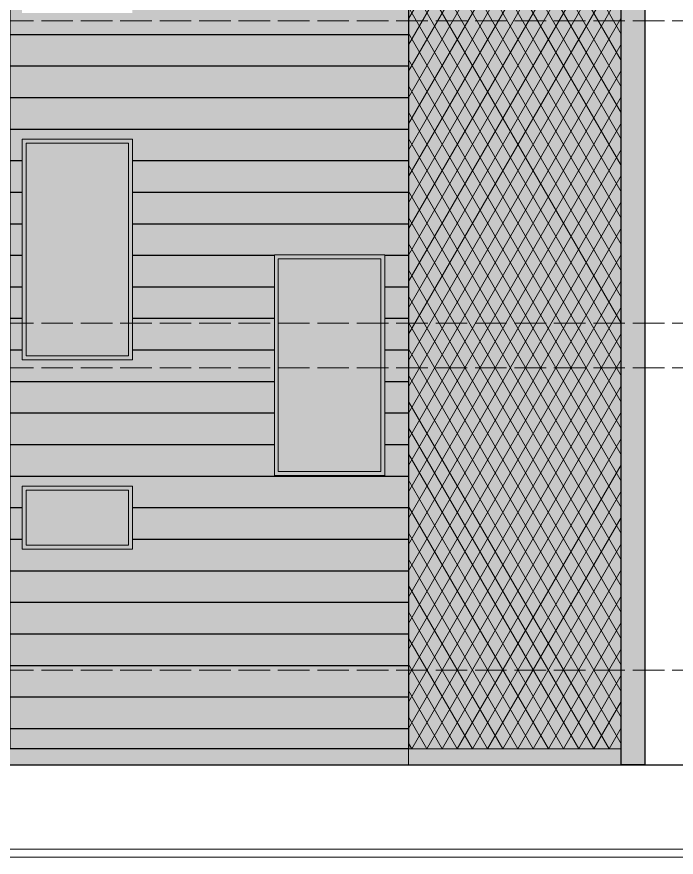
# Model space of a CAD drawing. Header units: millimetres. Extents: x 56222 to 3066687, y -650199 to -121287.
# Drawn here: x 152114.7 to 152365.6, y -175517 to -175197.3 of the extents above; entities that cross this region are included whole.
import ezdxf

# ---------------------------------------------------------------- set-up
doc = ezdxf.new("R2010")
doc.units = ezdxf.units.MM
doc.header["$MEASUREMENT"] = 0
doc.linetypes.add('ACAD_ISO02W100', pattern=[15, 12, -3])
for name, color, linetype, lineweight in [('@~LEVEL GRID LINE', 43, 'ACAD_ISO02W100', 9), ('ELEVATION', 250, 'Continuous', 9), ('ELEVATION ( D~W~RaiL )', 250, 'Continuous', 9), ('ELEVATION ( HATCH )', 251, 'Continuous', 9), ('ELEVATION ( WALL COLOUR ) X_', 7, 'Continuous', 9), ('SECTION', 7, 'Continuous', 9), ('SECTION ( PLine )', 251, 'Continuous', 30), ('X_SHEET', 7, 'Continuous', 9)]:
    doc.layers.add(name, color=color, linetype=linetype, lineweight=lineweight)
doc.layers.add('ELEVATION ( GLASS COLOUR ) X_', color=7, linetype='Continuous')
doc.layers.add('ELEVATION )~BOUNDRY ~( WALL COLOUR ) _', color=7, linetype='Continuous')

msp = doc.modelspace()

# ---------------------------------------------------------------- hatches: boundary and pattern name
at = {"layer": 'ELEVATION ( GLASS COLOUR ) X_'}
h = msp.add_hatch(color=256, dxfattribs=at)
h.set_gradient(color1=(196, 215, 217), color2=(243, 247, 247), one_color=1, tint=0.96, name='CYLINDER')
h.paths.add_polyline_path([(152158.7441, -175327.8348), (152116.7441, -175327.8348), (152116.7441, -175243.8348), (152158.7441, -175243.8348)])
h = msp.add_hatch(color=256, dxfattribs=at)
h.set_gradient(color1=(196, 215, 217), color2=(243, 247, 247), one_color=1, tint=0.96, name='CYLINDER')
h.paths.add_polyline_path([(152212.7441, -175287.8348), (152254.7441, -175287.8348), (152254.7441, -175371.8348), (152212.7441, -175371.8348)])
at = {"layer": 'ELEVATION ( HATCH )', "lineweight": -3}
h = msp.add_hatch(dxfattribs=at)
h.set_pattern_fill('_USER', color=256, scale=12, style=0, pattern_type=0)
h.set_pattern_definition([(0, (4433.325, -1900.031), (0, 12), [])])
h.paths.add_polyline_path([(152263.7441, -175475.8348), (152112.2441, -175475.8348), (152112.2441, -175007.8348), (152263.7441, -175007.8348)])
h.paths.add_polyline_path([(152212.7441, -175287.8348), (152254.7441, -175287.8348), (152254.7441, -175371.8348), (152212.7441, -175371.8348)], flags=16)
h.paths.add_polyline_path([(152212.7441, -175085.8348), (152254.7441, -175085.8348), (152254.7441, -175109.8348), (152212.7441, -175109.8348)], flags=16)
h.paths.add_polyline_path([(152116.7441, -175375.8348), (152158.7441, -175375.8348), (152158.7441, -175399.8348), (152116.7441, -175399.8348)], flags=16)
h.paths.add_polyline_path([(152158.7441, -175327.8348), (152116.7441, -175327.8348), (152116.7441, -175243.8348), (152158.7441, -175243.8348)], flags=16)
h.paths.add_polyline_path([(152158.7441, -175195.8348), (152116.7441, -175195.8348), (152116.7441, -175067.8348), (152158.7441, -175067.8348)], flags=16)
at = {"layer": 'ELEVATION ( HATCH )'}
h = msp.add_hatch(dxfattribs=at)
h.set_pattern_fill('_USER', color=34, scale=5, angle=60, style=0, pattern_type=0)
h.set_pattern_definition([(60, (152259.244, -175475.835), (-4.330127, 2.5), [])])
h.paths.add_polyline_path([(152263.7441, -175475.8348), (152344.7441, -175475.8348), (152344.7441, -175007.7445), (152263.7441, -175007.8348)])
h = msp.add_hatch(dxfattribs=at)
h.set_pattern_fill('_USER', color=34, scale=5, angle=300, style=0, pattern_type=0)
h.set_pattern_definition([(300, (152259.244, -175475.835), (4.330127, 2.5), [])])
h.paths.add_polyline_path([(152263.7441, -175475.8348), (152344.7441, -175475.8348), (152344.7441, -175007.7445), (152263.7441, -175007.8348)])
h = msp.add_hatch(dxfattribs=at)
h.set_pattern_fill('ANSI36', color=256, scale=18, style=0)
h.set_pattern_definition([(45, (151872.2441, -175481.8348), (1.193243, 4.375223), [5.625, -1.125, 0, -1.125])])
h.paths.add_polyline_path([(151872.2441, -175457.8348), (151872.2441, -175481.8348), (152344.7441, -175481.8348), (152344.7441, -175475.8348), (152112.2441, -175475.8348), (152112.2441, -175469.8348), (152100.2441, -175469.8348), (152100.2441, -175463.8348), (152088.2441, -175463.8348), (152088.2441, -175457.8348), (152076.2441, -175457.8348), (152076.2441, -175451.8348), (151953.2441, -175451.8348), (151953.2441, -175457.8348)])
at = {"layer": 'ELEVATION ( WALL COLOUR ) X_'}
h = msp.add_hatch(color=256, dxfattribs=at)
h.set_gradient(color1=(228, 222, 202), color2=(243, 240, 231), one_color=1, tint=0.93, name='CYLINDER')
h.paths.add_polyline_path([(152263.7441, -175475.8348), (152112.2441, -175475.8348), (152112.2441, -175007.8348), (152263.7441, -175007.8348)])
h.paths.add_polyline_path([(152212.7441, -175287.8348), (152254.7441, -175287.8348), (152254.7441, -175371.8348), (152212.7441, -175371.8348)], flags=16)
h.paths.add_polyline_path([(152212.7441, -175085.8348), (152254.7441, -175085.8348), (152254.7441, -175109.8348), (152212.7441, -175109.8348)], flags=16)
h.paths.add_polyline_path([(152116.7441, -175375.8348), (152158.7441, -175375.8348), (152158.7441, -175399.8348), (152116.7441, -175399.8348)], flags=16)
h.paths.add_polyline_path([(152158.7441, -175327.8348), (152116.7441, -175327.8348), (152116.7441, -175243.8348), (152158.7441, -175243.8348)], flags=16)
h.paths.add_polyline_path([(152158.7441, -175195.8348), (152116.7441, -175195.8348), (152116.7441, -175067.8348), (152158.7441, -175067.8348)], flags=16)
h = msp.add_hatch(color=256, dxfattribs=at)
h.set_gradient(color1=(236, 232, 218), color2=(248, 247, 242), one_color=1, tint=0.96, name='CYLINDER')
h.paths.add_polyline_path([(152263.7441, -175475.8348), (152344.7441, -175475.8348), (152344.7441, -175007.7445), (152263.7441, -175007.8348)])
h = msp.add_hatch(color=256, dxfattribs=at)
h.set_gradient(color1=(228, 222, 202), color2=(243, 240, 231), rotation=90, one_color=1, tint=0.93, name='CYLINDER')
h.paths.add_polyline_path([(152353.7441, -175481.8348), (152344.7441, -175481.8348), (152344.7441, -175007.8348), (152353.7441, -175007.8348)])
h = msp.add_hatch(color=256, dxfattribs=at)
h.set_gradient(color1=(196, 215, 217), color2=(243, 247, 247), rotation=90, one_color=1, tint=0.96, name='CYLINDER')
h.paths.add_polyline_path([(152116.7441, -175375.8348), (152158.7441, -175375.8348), (152158.7441, -175399.8348), (152116.7441, -175399.8348)])

# ---------------------------------------------------------------- linework, layer by layer
at = {"layer": '@~LEVEL GRID LINE', "color": 6}
for p, q in [((151824.1204, -175198.8348), (152488.2956, -175198.8348)), ((151824.1204, -175330.8348), (152488.2956, -175330.8348))]:
    msp.add_line(p, q, dxfattribs=at)
at = {"layer": '@~LEVEL GRID LINE'}
for p, q in [((151824.1204, -175313.8348), (152488.2956, -175313.8348)), ((151824.1204, -175445.8348), (152488.2956, -175445.8348))]:
    msp.add_line(p, q, dxfattribs=at)
at = {"layer": 'ELEVATION'}
for p, q in [((152263.7441, -175007.8348), (152263.7441, -175481.8348)), ((152344.7441, -175007.8348), (152344.7441, -175481.8348)), ((152353.7441, -175007.8348), (152353.7441, -175481.8348))]:
    msp.add_line(p, q, dxfattribs=at)
msp.add_lwpolyline([(152263.7441, -175475.8348), (152344.7441, -175475.8348), (152344.7441, -175007.7445), (152263.7441, -175007.8348)], close=True, dxfattribs=at)
msp.add_lwpolyline([(152344.7441, -175475.8348), (152112.2441, -175475.8348), (152112.2441, -175469.8348), (152100.2441, -175469.8348), (152100.2441, -175463.8348), (152088.2441, -175463.8348), (152088.2441, -175457.8348), (152076.2441, -175457.8348), (152076.2441, -175451.8348), (151953.2441, -175451.8348), (151953.2441, -175457.8348), (151872.2441, -175457.8348)], dxfattribs=at)
at = {"layer": 'ELEVATION ( D~W~RaiL )'}
for points in [[(152158.7441, -175327.8348), (152116.7441, -175327.8348), (152116.7441, -175243.8348), (152158.7441, -175243.8348)], [(152157.2441, -175326.3348), (152118.2441, -175326.3348), (152118.2441, -175245.3348), (152157.2441, -175245.3348)], [(152212.7441, -175287.8348), (152254.7441, -175287.8348), (152254.7441, -175371.8348), (152212.7441, -175371.8348)], [(152214.2441, -175289.3348), (152253.2441, -175289.3348), (152253.2441, -175370.3348), (152214.2441, -175370.3348)], [(152116.7441, -175375.8348), (152158.7441, -175375.8348), (152158.7441, -175399.8348), (152116.7441, -175399.8348)], [(152118.2441, -175377.3348), (152157.2441, -175377.3348), (152157.2441, -175398.3348), (152118.2441, -175398.3348)]]:
    msp.add_lwpolyline(points, close=True, dxfattribs=at)
at = {"layer": 'ELEVATION ( HATCH )'}
msp.add_lwpolyline([(151872.2441, -175457.8348), (151872.2441, -175481.8348), (152344.7441, -175481.8348), (152344.7441, -175475.8348), (152112.2441, -175475.8348), (152112.2441, -175469.8348), (152100.2441, -175469.8348), (152100.2441, -175463.8348), (152088.2441, -175463.8348), (152088.2441, -175457.8348), (152076.2441, -175457.8348), (152076.2441, -175451.8348), (151953.2441, -175451.8348), (151953.2441, -175457.8348), (151872.2441, -175457.8348)], dxfattribs=at)
at = {"layer": 'ELEVATION )~BOUNDRY ~( WALL COLOUR ) _'}
for points in [[(152263.7441, -175475.8348), (152112.2441, -175475.8348), (152112.2441, -175007.8348), (152263.7441, -175007.8348)], [(152353.7441, -175481.8348), (152344.7441, -175481.8348), (152344.7441, -175007.8348), (152353.7441, -175007.8348)]]:
    msp.add_lwpolyline(points, close=True, dxfattribs=at)
at = {"layer": 'SECTION'}
msp.add_line((151824.1204, -175481.8348), (152488.2956, -175481.8348), dxfattribs=at)
at = {"layer": 'SECTION ( PLine )'}
msp.add_lwpolyline([(151824.1204, -175481.8348), (152488.2955, -175481.8348)], dxfattribs=at)
at = {"layer": 'X_SHEET'}
for points in [[(152588.2688, -175516.9921), (151821.1204, -175516.9921), (151821.1204, -174982.0593), (152588.2688, -174982.0593)], [(151824.1204, -175513.9921), (152488.2956, -175513.9921), (152488.2956, -174985.0593), (151824.1204, -174985.0593)]]:
    msp.add_lwpolyline(points, close=True, dxfattribs=at)

doc.saveas('drawing.dxf')
